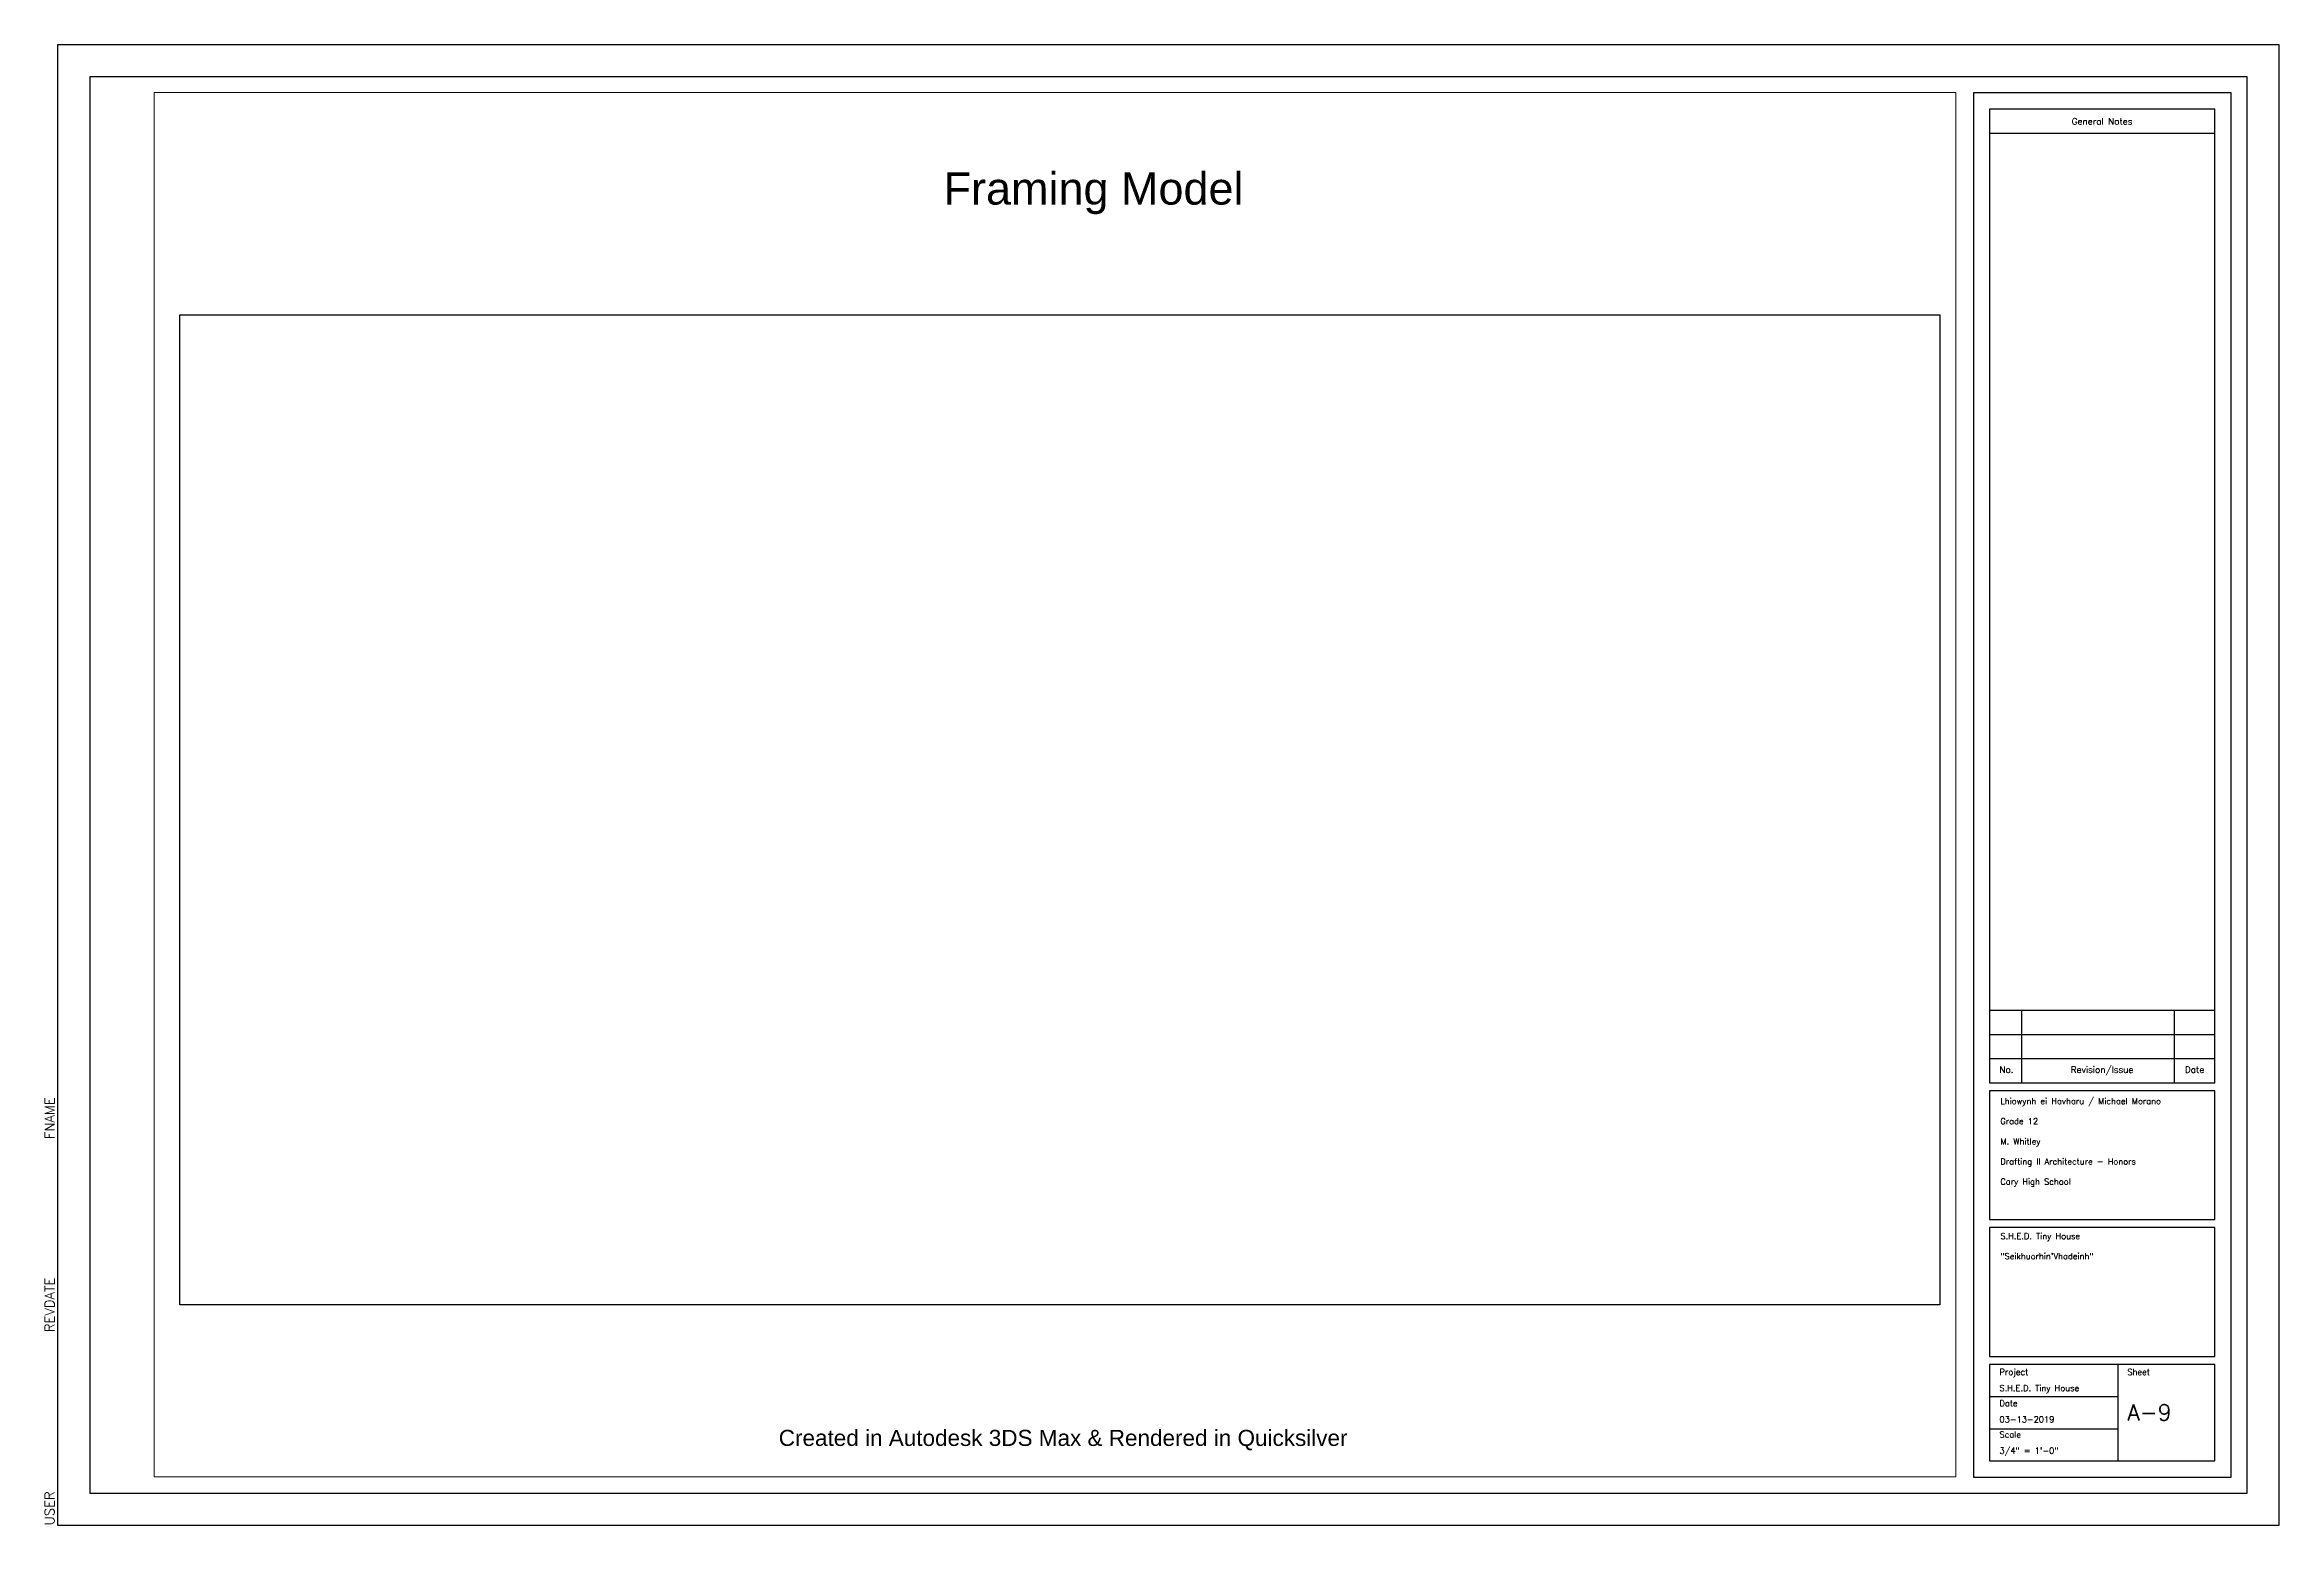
# Paper-space layout 'D-Size Layout' of a CAD drawing. Header units: inches. Extents: x 0 to 128, y -22 to 23.
# Drawn here: x -0.2 to 34.5, y 0 to 23 of the extents above.
import ezdxf
from ezdxf.enums import TextEntityAlignment as Align

# ---------------------------------------------------------------- set-up
doc = ezdxf.new("R2010")
doc.units = ezdxf.units.IN
doc.header["$LTSCALE"] = 48
doc.header["$MEASUREMENT"] = 0
doc.layers.add('Viewport', color=5, linetype='Continuous')
doc.styles.add('Roman', font='romans')
doc.styles.get("Standard").update_dxf_attribs({"font": 'arial.ttf'})
picture_1 = doc.add_image_def('image1.png', size_in_pixel=(1920, 1080))

psp = doc.layouts.new('D-Size Layout')

# ---------------------------------------------------------------- linework, layer by layer
for p, q in [((34.5, 23), (0, 23)), ((0, 23), (0, 0)), ((34.5, 0), (34.5, 23)), ((34, 22.5), (0.5, 22.5)), ((0.5, 22.5), (0.5, 0.5)), ((33.75, 22.25), (29.75, 22.25)), ((29.75, 22.25), (29.75, 0.75)), ((33.75, 0.75), (33.75, 22.25)), ((34, 0.5), (34, 22.5)), ((33.5, 22), (30, 22)), ((30, 22), (30, 6.875)), ((33.5, 6.875), (33.5, 22)), ((30, 21.625), (33.5, 21.625)), ((30, 8), (33.5, 8)), ((30.5, 6.875), (30.5, 8)), ((32.875, 6.875), (32.875, 8)), ((30, 7.625), (33.5, 7.625)), ((30, 7.25), (33.5, 7.25)), ((30, 6.875), (33.5, 6.875)), ((33.5, 6.75), (30, 6.75)), ((30, 6.75), (30, 4.75)), ((33.5, 4.75), (33.5, 6.75)), ((30, 4.75), (33.5, 4.75)), ((33.5, 4.625), (30, 4.625)), ((30, 4.625), (30, 2.625)), ((33.5, 2.625), (33.5, 4.625)), ((30, 2.625), (33.5, 2.625)), ((33.5, 2.5), (30, 2.5)), ((30, 2.5), (30, 1)), ((32, 1), (32, 2.5)), ((33.5, 1), (33.5, 2.5)), ((30, 2), (32, 2)), ((30, 1.5), (32, 1.5)), ((29.75, 0.75), (33.75, 0.75)), ((30, 1), (33.5, 1)), ((0.5, 0.5), (34, 0.5)), ((0, 0), (34.5, 0))]:
    psp.add_line(p, q)

# ---------------------------------------------------------------- texts
at = {"style": 'Roman'}
for s, p in [('General Notes', (31.748, 21.808)), ('No.', (30.264, 7.078)), ('Revision/Issue', (31.748, 7.078)), ('Date', (33.184, 7.078))]:
    psp.add_text(s, height=0.1, dxfattribs=at).set_placement(p, align=Align.MIDDLE_CENTER)
for s, height, p in [('Framing Model', 0.5, (13.758, 20.516)), ('Created in Autodesk 3DS Max & Rendered in Quicksilver', 0.25, (11.199, 1.233))]:
    psp.add_text(s, height=height).set_placement(p)
for s, height, p in [('Project', 0.0938, (30.155, 2.335)), ('S.H.E.D. Tiny House', 0.09375, (30.155, 2.085)), ('Sheet', 0.0938, (32.14, 2.335)), ('Date', 0.0938, (30.155, 1.849)), ('A-9', 0.25, (32.14, 1.629)), ('03-13-2019', 0.0938, (30.155, 1.599)), ('Scale', 0.0938, (30.155, 1.363)), ('3/4" = 1\'-0"', 0.09375, (30.155, 1.113))]:
    psp.add_text(s, height=height, dxfattribs=at).set_placement(p)
at = {"char_height": 0.09375, "attachment_point": 1, "style": 'Roman'}
for s, insert, width in [('Lhiowynh ei Havharu / Michael Morano\\P\\PGrade 12\\P\\PM. Whitley\\P\\PDrafting II Architecture - Honors\\P\\PCary High School', (30.168, 6.636), 3.04601), ('S.H.E.D. Tiny House\\P\\P"Seikhuorhin\'Vhadeinh"', (30.169, 4.54), 2.54469)]:
    psp.add_mtext(s, dxfattribs=dict(at, insert=insert, width=width))
at = {"color": 0, "style": 'Roman', "flags": 8}
for tag, p in [('FNAME', (-0.05, 6)), ('REVDATE', (-0.05, 3)), ('USER', (-0.05, 0))]:
    psp.add_attdef(tag, p, '', height=0.15, rotation=90, dxfattribs=at)

# ---------------------------------------------------------------- pictures from other files: only their frames are drawn
image = psp.add_image(picture_1, insert=(1.898, 3.427), size_in_units=(27.331, 15.374), dxfattribs=dict(contrast=71))
image.dxf.flags = 15

# ---------------------------------------------------------------- viewports
at = {"layer": 'Viewport'}
psp.add_viewport(center=(15.488, 11.505), size=(27.976, 21.4991), view_center_point=(605.967, 465.994), view_height=1031.95692, dxfattribs=at)

doc.saveas('drawing.dxf')
